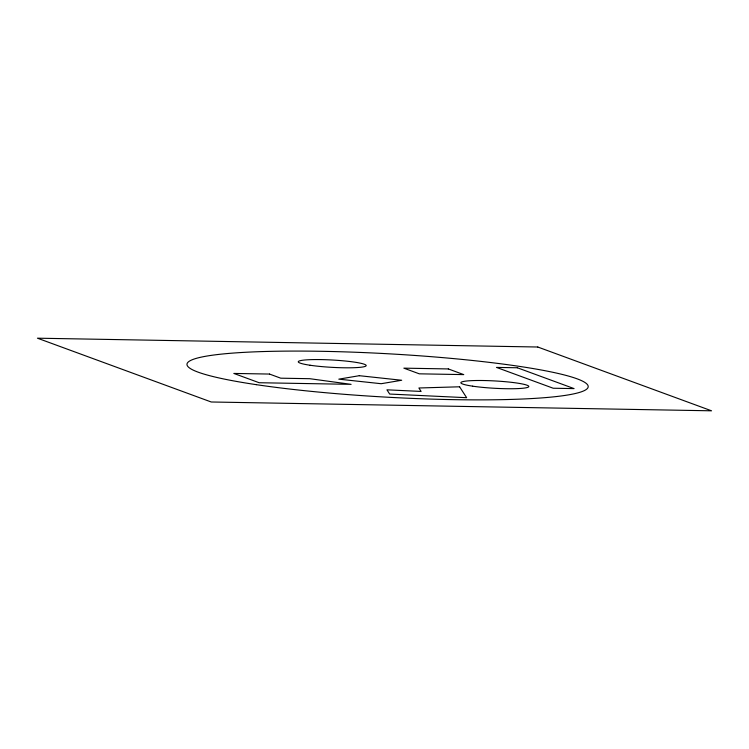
<?xml version="1.0" encoding="UTF-8"?>
<svg xmlns="http://www.w3.org/2000/svg" width="749" height="749" viewBox="0 0 749 749"><rect width="100%" height="100%" fill="white"/><g stroke="black" fill="none" stroke-linecap="round" stroke-linejoin="round"><path stroke-width="1.12" d="M359.323 375.698L338.801 379.153L381.166 383.713L401.689 380.258L359.323 375.698M459.596 386.793L418.888 387.991L421.116 391.437L386.933 389.817L389.677 394.049L466.646 397.7L459.596 386.793M537.773 347.012L37.45 338.192L211.227 401.988L711.55 410.808L537.773 347.012M517.334 367.768L496.465 367.403L553.202 388.235L574.071 388.6L517.334 367.768M448.314 368.939L403.842 368.152L419.29 373.826L463.753 374.612L448.314 368.939M269.518 374.06L233.819 373.433L259.145 382.73L351.103 384.349L309.796 378.704L280.753 378.189L269.518 374.06M472.647 386.175A33.995 3.67 3.2 0 0 528.185 387.158A33.995 3.67 3.2 0 0 483.714 380.529A33.995 3.67 3.2 0 0 472.647 386.175M310.049 365.24A33.995 3.67 3.2 0 0 365.587 366.214A33.995 3.67 3.2 0 0 321.115 359.595A33.995 3.67 3.2 0 0 310.049 365.24M256.364 384.668A200.929 21.702 3.2 0 0 584.613 390.454A200.929 21.702 3.2 0 0 321.752 351.309A200.929 21.702 3.2 0 0 256.364 384.668"/></g></svg>
